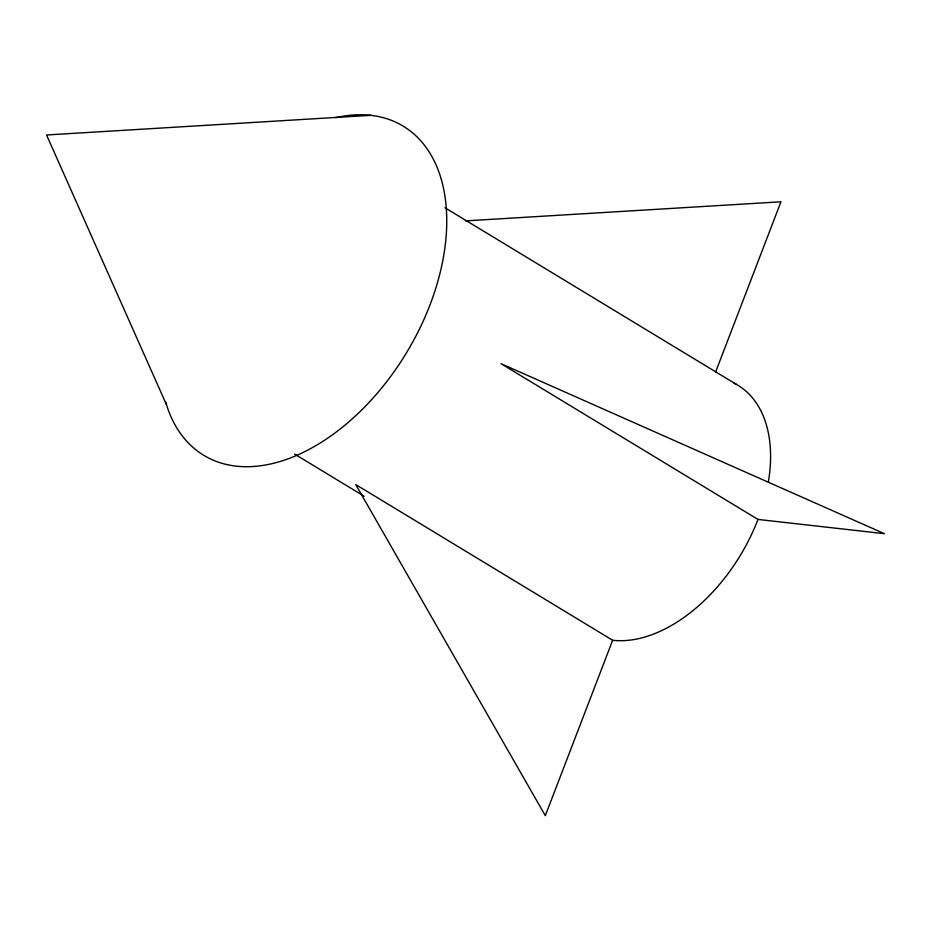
<?xml version="1.0" encoding="UTF-8"?>
<svg xmlns="http://www.w3.org/2000/svg" width="931" height="931" viewBox="0 0 931 931"><rect width="100%" height="100%" fill="white"/><g stroke="black" fill="none" stroke-linecap="round" stroke-linejoin="round"><path stroke-width="1.4" d="M612.645 640.272L545.31 815.672L355.7 484.527L612.645 640.272A144.328 90.191 -58.8 0 0 757.985 519.428L884.45 533.696L501.041 363.684L757.985 519.428M715.706 371.783L780.958 201.783L465.372 220.903M370.817 115.328L46.55 134.983L166.463 404.659M445.018 207.776L736.456 384.433M294.65 454.107L364.102 496.211M335.788 117.62A192.438 120.262 -58.8 0 1 446.508 230.597A192.438 120.262 -58.8 0 1 319.054 443.715A192.438 120.262 -58.8 0 1 165.683 402.064M734.024 383.13A144.328 90.191 -58.8 0 1 768.343 482.095"/></g></svg>
